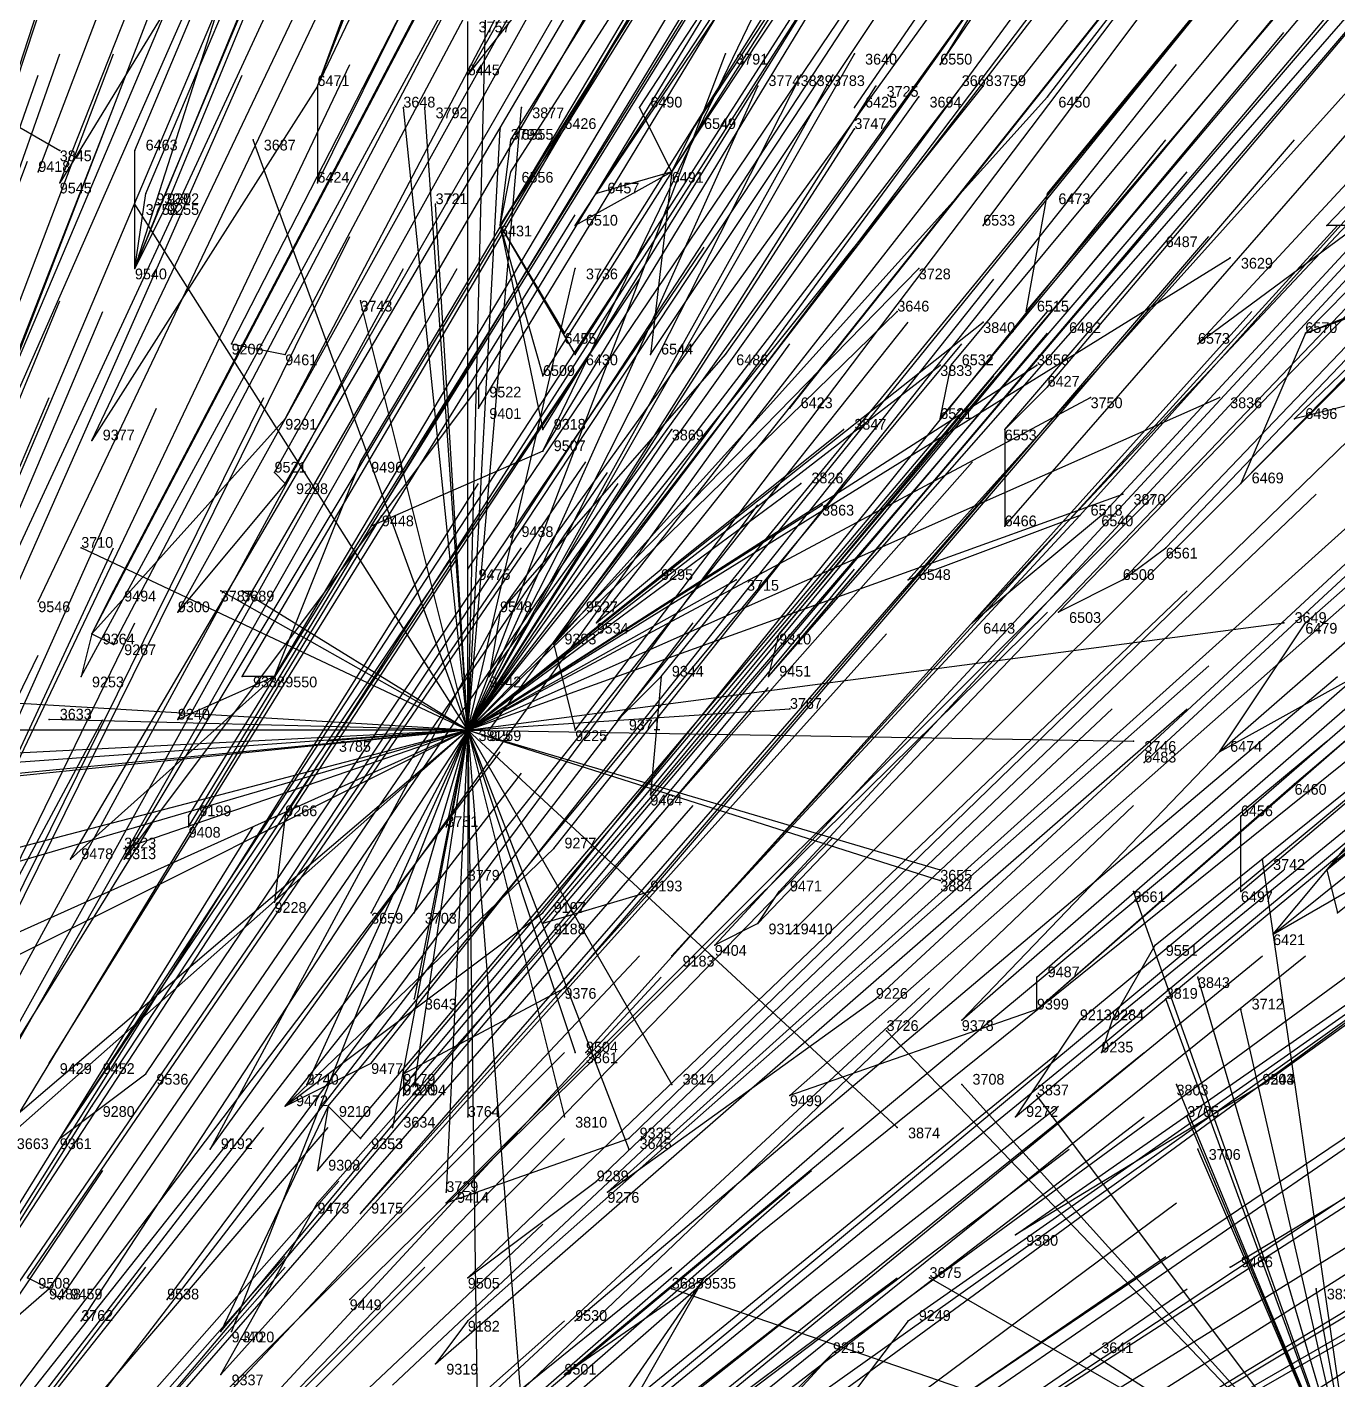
# Model space of a CAD drawing. Extents: x -0.5 to 0.59, y -0.5 to 0.59.
# Drawn here: x 0.086 to 0.208, y 0.1155 to 0.2415 of the extents above; entities that cross this region are included whole.
import ezdxf

# ---------------------------------------------------------------- set-up
doc = ezdxf.new("R2010")
doc.units = 0
for name, color, linetype in [('Facilities', 3, 'CONTINUOUS'), ('Facilities_lines', 3, 'CONTINUOUS'), ('Normals', 1, 'CONTINUOUS'), ('Source_points', 5, 'CONTINUOUS'), ('Text', 3, 'CONTINUOUS')]:
    doc.layers.add(name, color=color, linetype=linetype)

msp = doc.modelspace()

# ---------------------------------------------------------------- linework, layer by layer
at = {"layer": 'Facilities', "color": 3}
for p in [(0.127, 0.237, -0.673), (0.113, 0.236, -0.654), (0.163, 0.234, -0.713), (0.087, 0.228, -0.61), (0.146, 0.228, -0.676), (0.13, 0.223, -0.644), (0.175, 0.223, -0.709), (0.096, 0.219, -0.597), (0.179, 0.215, -0.7), (0.205, 0.213, -0.739), (0.105, 0.212, -0.591), (0.128, 0.208, -0.611), (0.157, 0.206, -0.648), (0.171, 0.205, -0.668), (0.177, 0.204, -0.675), (0.134, 0.202, -0.607), (0.11, 0.199, -0.569), (0.184, 0.196, -0.673), (0.186, 0.196, -0.674), (0.131, 0.194, -0.586), (0.127, 0.191, -0.573), (0.188, 0.19, -0.668), (0.087, 0.188, -0.517), (0.13, 0.187, -0.569), (0.139, 0.186, -0.58), (0.092, 0.185, -0.516), (0.135, 0.184, -0.571), (0.109, 0.181, -0.527), (0.145, 0.181, -0.582), (0.155, 0.181, -0.597), (0.127, 0.176, -1.25), (0.129, 0.176, -0.545), (0.197, 0.174, -0.657), (0.19, 0.173, -0.642), (0.101, 0.168, -0.49), (0.11, 0.168, -0.502), (0.207, 0.163, -0.659), (0.144, 0.161, -0.54), (0.199, 0.161, -0.639), (0.154, 0.158, -0.551), (0.157, 0.157, -0.555), (0.202, 0.157, -0.639), (0.18, 0.15, -0.587), (0.184, 0.149, -0.592), (0.187, 0.149, -0.597), (0.088, 0.145, -0.423), (0.138, 0.146, -0.502), (0.121, 0.144, -0.469), (0.201, 0.143, -0.616), (0.11, 0.141, -0.449), (0.114, 0.141, -0.453), (0.089, 0.138, -0.41), (0.14, 0.133, -0.482), (0.125, 0.132, -0.455), (0.198, 0.126, -0.588), (0.127, 0.125, -0.445), (0.149, 0.125, -0.485), (0.088, 0.124, -0.38), (0.099, 0.123, -0.395), (0.116, 0.123, -0.421), (0.127, 0.121, -0.438), (0.137, 0.121, -0.457), (0.168, 0.121, -0.519), (0.161, 0.118, -0.499), (0.104, 0.116, -0.389)]:
    msp.add_point(p, dxfattribs=at)
at = {"layer": 'Facilities_lines', "color": 3}
for p, q in [((0.195, 0.277, -0.847), (0.171, 0.238, -0.733)), ((0.113, 0.236, -0.654), (0.125, 0.267, -0.736)), ((0.113, 0.236, -0.654), (0.123, 0.263, -0.726)), ((0.134, 0.202, -0.607), (0.162, 0.26, -0.765)), ((0.113, 0.236, -0.654), (0.122, 0.259, -0.717)), ((0.042, 0.257, -1.25), (0.089, 0.23, -1.25)), ((0.127, 0.176, -1.25), (0.129, 0.256, -1.25)), ((0.127, 0.237, -0.673), (0.138, 0.251, -0.716)), ((0.1, 0.245, -0.661), (0.089, 0.227, -0.609)), ((0.096, 0.219, -0.597), (0.104, 0.244, -0.664)), ((0.127, 0.176, -1.25), (0.127, 0.242, -1.25)), ((0.127, 0.176, -1.25), (0.163, 0.239, -1.25)), ((0.127, 0.176, -1.25), (0.151, 0.239, -1.25)), ((0.127, 0.176, -1.25), (0.161, 0.237, -1.25)), ((0.127, 0.176, -1.25), (0.158, 0.237, -1.25)), ((0.113, 0.236, -0.654), (0.092, 0.203, -0.559)), ((0.113, 0.236, -0.654), (0.113, 0.227, -0.634)), ((0.127, 0.176, -1.25), (0.173, 0.236, -1.25)), ((0.127, 0.176, -1.25), (0.165, 0.236, -1.25)), ((0.127, 0.176, -1.25), (0.175, 0.236, -1.25)), ((0.127, 0.176, -1.25), (0.154, 0.236, -1.25)), ((0.127, 0.176, -1.25), (0.169, 0.235, -1.25)), ((0.135, 0.184, -0.571), (0.181, 0.235, -0.742)), ((0.127, 0.176, -1.25), (0.121, 0.234, -1.25)), ((0.127, 0.176, -1.25), (0.123, 0.234, -1.25)), ((0.127, 0.176, -1.25), (0.132, 0.234, -1.25)), ((0.146, 0.228, -0.676), (0.143, 0.234, -0.686)), ((0.127, 0.176, -1.25), (0.163, 0.232, -1.25)), ((0.127, 0.176, -1.25), (0.13, 0.232, -1.25)), ((0.13, 0.223, -0.644), (0.136, 0.232, -0.672)), ((0.146, 0.228, -0.676), (0.148, 0.232, -0.689)), ((0.127, 0.176, -1.25), (0.107, 0.231, -1.25)), ((0.13, 0.223, -0.644), (0.131, 0.231, -0.665)), ((0.096, 0.219, -0.597), (0.096, 0.23, -0.624)), ((0.218, 0.229, -0.79), (0.195, 0.212, -0.72)), ((0.13, 0.223, -0.644), (0.131, 0.228, -0.657)), ((0.146, 0.228, -0.676), (0.137, 0.223, -0.655)), ((0.146, 0.228, -0.676), (0.139, 0.226, -0.663)), ((0.146, 0.228, -0.676), (0.144, 0.211, -0.64)), ((0.096, 0.219, -0.597), (0.097, 0.226, -0.614)), ((0.179, 0.215, -0.7), (0.181, 0.226, -0.724)), ((0.127, 0.176, -1.25), (0.096, 0.225, -1.25)), ((0.096, 0.219, -0.597), (0.099, 0.225, -0.614)), ((0.127, 0.176, -1.25), (0.124, 0.225, -1.25)), ((0.096, 0.219, -0.597), (0.098, 0.224, -0.612)), ((0.13, 0.223, -0.644), (0.137, 0.211, -0.629)), ((0.13, 0.223, -0.644), (0.136, 0.213, -0.631)), ((0.13, 0.223, -0.644), (0.134, 0.209, -0.621)), ((0.13, 0.223, -0.644), (0.134, 0.204, -0.611)), ((0.155, 0.181, -0.597), (0.191, 0.222, -0.732)), ((0.218, 0.223, -0.78), (0.207, 0.223, -0.761)), ((0.127, 0.176, -1.25), (0.198, 0.22, -1.25)), ((0.205, 0.213, -0.739), (0.223, 0.22, -0.782)), ((0.127, 0.176, -1.25), (0.169, 0.219, -1.25)), ((0.127, 0.176, -1.25), (0.137, 0.219, -1.25)), ((0.205, 0.213, -0.739), (0.219, 0.218, -0.771)), ((0.127, 0.176, -1.25), (0.117, 0.216, -1.25)), ((0.127, 0.176, -1.25), (0.167, 0.215, -1.25)), ((0.127, 0.176, -1.25), (0.175, 0.214, -1.25)), ((0.155, 0.181, -0.597), (0.183, 0.214, -0.703)), ((0.205, 0.213, -0.739), (0.199, 0.199, -0.704)), ((0.105, 0.212, -0.591), (0.11, 0.211, -0.594)), ((0.13, 0.187, -0.569), (0.151, 0.211, -0.649)), ((0.127, 0.176, -1.25), (0.171, 0.21, -1.25)), ((0.127, 0.176, -1.25), (0.18, 0.21, -1.25)), ((0.171, 0.205, -0.668), (0.172, 0.21, -0.679)), ((0.128, 0.208, -0.611), (0.095, 0.164, -0.475)), ((0.128, 0.208, -0.611), (0.128, 0.206, -0.607)), ((0.177, 0.204, -0.675), (0.181, 0.208, -0.69)), ((0.216, 0.208, -0.751), (0.204, 0.205, -0.724)), ((0.127, 0.176, -1.25), (0.185, 0.207, -1.25)), ((0.127, 0.176, -1.25), (0.197, 0.207, -1.25)), ((0.092, 0.185, -0.516), (0.11, 0.205, -0.581)), ((0.127, 0.176, -1.25), (0.162, 0.204, -1.25)), ((0.127, 0.176, -1.25), (0.146, 0.204, -1.25)), ((0.177, 0.204, -0.675), (0.177, 0.195, -0.659)), ((0.134, 0.202, -0.607), (0.118, 0.195, -0.571)), ((0.109, 0.181, -0.527), (0.117, 0.201, -0.581)), ((0.11, 0.199, -0.569), (0.109, 0.2, -0.57)), ((0.11, 0.199, -0.569), (0.1, 0.187, -0.53)), ((0.127, 0.176, -1.25), (0.158, 0.199, -1.25)), ((0.127, 0.176, -1.25), (0.188, 0.198, -1.25)), ((0.127, 0.176, -1.25), (0.16, 0.197, -1.25)), ((0.184, 0.196, -0.673), (0.146, 0.155, -0.533)), ((0.184, 0.196, -0.673), (0.168, 0.19, -0.635)), ((0.186, 0.196, -0.674), (0.174, 0.186, -0.637)), ((0.127, 0.176, -1.25), (0.091, 0.193, -1.25)), ((0.188, 0.19, -0.668), (0.192, 0.193, -0.68)), ((0.139, 0.186, -0.58), (0.145, 0.191, -0.599)), ((0.092, 0.185, -0.516), (0.094, 0.189, -0.527)), ((0.127, 0.176, -1.25), (0.104, 0.189, -1.25)), ((0.127, 0.176, -1.25), (0.106, 0.189, -1.25)), ((0.127, 0.176, -1.25), (0.152, 0.19, -1.25)), ((0.188, 0.19, -0.668), (0.182, 0.187, -0.652)), ((0.13, 0.187, -0.569), (0.103, 0.137, -0.429)), ((0.13, 0.187, -0.569), (0.129, 0.181, -0.555)), ((0.135, 0.184, -0.571), (0.137, 0.187, -0.58)), ((0.127, 0.176, -1.25), (0.203, 0.186, -1.25)), ((0.197, 0.174, -0.657), (0.205, 0.186, -0.691)), ((0.092, 0.185, -0.516), (0.091, 0.181, -0.506)), ((0.092, 0.185, -0.516), (0.094, 0.184, -0.516)), ((0.135, 0.184, -0.571), (0.137, 0.176, -0.557)), ((0.155, 0.181, -0.597), (0.156, 0.185, -0.605)), ((0.197, 0.174, -0.657), (0.215, 0.184, -0.708)), ((0.109, 0.181, -0.527), (0.09, 0.164, -0.469)), ((0.109, 0.181, -0.527), (0.1, 0.177, -0.509)), ((0.109, 0.181, -0.527), (0.106, 0.181, -0.524)), ((0.145, 0.181, -0.582), (0.141, 0.177, -0.566)), ((0.145, 0.181, -0.582), (0.144, 0.17, -0.556)), ((0.127, 0.176, -1.25), (0.077, 0.179, -1.25)), ((0.127, 0.176, -1.25), (0.157, 0.178, -1.25)), ((0.127, 0.176, -1.25), (0.088, 0.177, -1.25)), ((0.127, 0.176, -1.25), (0.038, 0.136, -1.25)), ((0.127, 0.176, -1.25), (0.039, 0.153, -1.25)), ((0.127, 0.176, -1.25), (0.043, 0.17, -1.25)), ((0.127, 0.176, -1.25), (0.054, 0.169, -1.25)), ((0.127, 0.176, -1.25), (0.055, 0.14, -1.25)), ((0.127, 0.176, -1.25), (0.062, 0.157, -1.25)), ((0.127, 0.176, -1.25), (0.066, 0.124, -1.25)), ((0.127, 0.176, -1.25), (0.068, 0.17, -1.25)), ((0.127, 0.176, -1.25), (0.068, 0.173, -1.25)), ((0.127, 0.176, -1.25), (0.069, 0.176, -1.25)), ((0.127, 0.176, -1.25), (0.079, 0.152, -1.25)), ((0.127, 0.176, -1.25), (0.084, 0.138, -1.25)), ((0.127, 0.176, -1.25), (0.091, 0.121, -1.25)), ((0.127, 0.176, -1.25), (0.095, 0.165, -1.25)), ((0.127, 0.176, -1.25), (0.105, 0.12, -1.25)), ((0.127, 0.176, -1.25), (0.112, 0.143, -1.25)), ((0.127, 0.176, -1.25), (0.114, 0.175, -1.25)), ((0.127, 0.176, -1.25), (0.118, 0.159, -1.25)), ((0.127, 0.176, -1.25), (0.12, 0.139, -1.25)), ((0.127, 0.176, -1.25), (0.122, 0.143, -1.25)), ((0.127, 0.176, -1.25), (0.122, 0.151, -1.25)), ((0.127, 0.176, -1.25), (0.122, 0.159, -1.25)), ((0.127, 0.176, -1.25), (0.125, 0.133, -1.25)), ((0.127, 0.176, -1.25), (0.125, 0.167, -1.25)), ((0.127, 0.176, -1.25), (0.142, 0.137, -1.25)), ((0.127, 0.176, -1.25), (0.127, 0.14, -1.25)), ((0.127, 0.176, -1.25), (0.136, 0.14, -1.25)), ((0.127, 0.176, -1.25), (0.146, 0.143, -1.25)), ((0.127, 0.176, -1.25), (0.189, 0.175, -1.25)), ((0.127, 0.176, -1.25), (0.127, 0.163, -1.25)), ((0.127, 0.176, -1.25), (0.171, 0.163, -1.25)), ((0.127, 0.176, -1.25), (0.132, 0.113, -1.25)), ((0.127, 0.176, -1.25), (0.128, 0.103, -1.25)), ((0.127, 0.176, -1.25), (0.137, 0.146, -1.25)), ((0.127, 0.176, -1.25), (0.167, 0.139, -1.25)), ((0.127, 0.176, -1.25), (0.171, 0.162, -1.25)), ((0.197, 0.174, -0.657), (0.173, 0.149, -0.57)), ((0.18, 0.15, -0.587), (0.204, 0.171, -0.664)), ((0.202, 0.157, -0.639), (0.212, 0.169, -0.678)), ((0.101, 0.168, -0.49), (0.101, 0.167, -0.487)), ((0.11, 0.168, -0.502), (0.109, 0.16, -0.483)), ((0.199, 0.161, -0.639), (0.199, 0.168, -0.65)), ((0.202, 0.157, -0.639), (0.221, 0.168, -0.694)), ((0.11, 0.141, -0.449), (0.135, 0.165, -0.534)), ((0.21, 0.102, -1.25), (0.201, 0.164, -1.25)), ((0.207, 0.163, -0.659), (0.208, 0.164, -0.662)), ((0.207, 0.163, -0.659), (0.208, 0.159, -0.655)), ((0.144, 0.161, -0.54), (0.117, 0.131, -0.44)), ((0.144, 0.161, -0.54), (0.134, 0.158, -0.518)), ((0.154, 0.158, -0.551), (0.156, 0.161, -0.56)), ((0.21, 0.102, -1.25), (0.189, 0.161, -1.25)), ((0.11, 0.141, -0.449), (0.134, 0.159, -0.52)), ((0.154, 0.158, -0.551), (0.15, 0.156, -0.54)), ((0.187, 0.149, -0.597), (0.191, 0.156, -0.617)), ((0.18, 0.15, -0.587), (0.18, 0.153, -0.591)), ((0.21, 0.102, -1.25), (0.195, 0.153, -1.25)), ((0.121, 0.144, -0.469), (0.136, 0.152, -0.509)), ((0.14, 0.133, -0.482), (0.165, 0.151, -0.559)), ((0.18, 0.15, -0.587), (0.157, 0.142, -0.528)), ((0.21, 0.102, -1.25), (0.192, 0.151, -1.25)), ((0.21, 0.102, -1.25), (0.199, 0.15, -1.25)), ((0.184, 0.149, -0.592), (0.178, 0.14, -0.567)), ((0.187, 0.149, -0.597), (0.186, 0.146, -0.591)), ((0.21, 0.102, -1.25), (0.166, 0.148, -1.25)), ((0.11, 0.141, -0.449), (0.118, 0.145, -0.467)), ((0.089, 0.138, -0.41), (0.093, 0.144, -0.429)), ((0.089, 0.138, -0.41), (0.097, 0.144, -0.434)), ((0.121, 0.144, -0.469), (0.121, 0.142, -0.466)), ((0.21, 0.102, -1.25), (0.173, 0.143, -1.25)), ((0.201, 0.143, -0.616), (0.178, 0.129, -0.549)), ((0.21, 0.102, -1.25), (0.193, 0.143, -1.25)), ((0.201, 0.143, -0.616), (0.201, 0.143, -0.617)), ((0.21, 0.102, -1.25), (0.18, 0.142, -1.25)), ((0.075, 0.114, -0.342), (0.092, 0.141, -0.421)), ((0.114, 0.141, -0.453), (0.104, 0.12, -0.397)), ((0.114, 0.141, -0.453), (0.113, 0.135, -0.441)), ((0.114, 0.141, -0.453), (0.117, 0.138, -0.452)), ((0.21, 0.102, -1.25), (0.194, 0.14, -1.25)), ((0.125, 0.132, -0.455), (0.142, 0.138, -0.496)), ((0.21, 0.102, -1.25), (0.195, 0.137, -1.25)), ((0.202, 0.112, -0.578), (0.241, 0.137, -0.692)), ((0.127, 0.125, -0.445), (0.139, 0.134, -0.482)), ((0.104, 0.116, -0.389), (0.113, 0.132, -0.434)), ((0.088, 0.124, -0.38), (0.086, 0.125, -0.38)), ((0.149, 0.125, -0.485), (0.129, 0.096, -0.402)), ((0.149, 0.125, -0.485), (0.133, 0.097, -0.411)), ((0.149, 0.125, -0.485), (0.136, 0.116, -0.447)), ((0.21, 0.102, -1.25), (0.17, 0.125, -1.25)), ((0.088, 0.124, -0.38), (0.08, 0.117, -0.355)), ((0.088, 0.124, -0.38), (0.089, 0.123, -0.38)), ((0.21, 0.102, -1.25), (0.146, 0.124, -1.25)), ((0.21, 0.102, -1.25), (0.206, 0.124, -1.25)), ((0.127, 0.121, -0.438), (0.124, 0.117, -0.426)), ((0.168, 0.121, -0.519), (0.149, 0.096, -0.444)), ((0.161, 0.118, -0.499), (0.149, 0.105, -0.456)), ((0.161, 0.118, -0.499), (0.151, 0.108, -0.465)), ((0.21, 0.102, -1.25), (0.185, 0.118, -1.25))]:
    msp.add_line(p, q, dxfattribs=at)
at = {"layer": 'Normals', "color": 1}
for p, q in [((0.113, 0.236, -0.654), (0.153, 0.32, -0.617)), ((0.127, 0.237, -0.673), (0.173, 0.318, -0.636)), ((0.087, 0.228, -0.61), (0.12, 0.315, -0.573)), ((0.096, 0.23, -0.624), (0.132, 0.316, -0.588)), ((0.171, 0.238, -0.733), (0.223, 0.315, -0.696)), ((0.089, 0.227, -0.609), (0.123, 0.313, -0.572)), ((0.143, 0.234, -0.686), (0.194, 0.312, -0.649)), ((0.097, 0.226, -0.614), (0.133, 0.311, -0.576)), ((0.098, 0.224, -0.612), (0.134, 0.31, -0.574)), ((0.099, 0.225, -0.614), (0.134, 0.31, -0.576)), ((0.113, 0.227, -0.634), (0.154, 0.31, -0.597)), ((0.131, 0.231, -0.665), (0.18, 0.31, -0.628)), ((0.136, 0.232, -0.672), (0.185, 0.311, -0.636)), ((0.148, 0.232, -0.689), (0.199, 0.31, -0.652)), ((0.163, 0.234, -0.713), (0.216, 0.311, -0.677)), ((0.181, 0.235, -0.742), (0.238, 0.309, -0.705)), ((0.131, 0.228, -0.657), (0.181, 0.306, -0.62)), ((0.146, 0.228, -0.676), (0.197, 0.305, -0.639)), ((0.096, 0.219, -0.597), (0.131, 0.304, -0.56)), ((0.139, 0.226, -0.663), (0.191, 0.303, -0.627)), ((0.13, 0.223, -0.644), (0.179, 0.301, -0.608)), ((0.137, 0.223, -0.655), (0.188, 0.301, -0.619)), ((0.175, 0.223, -0.709), (0.231, 0.298, -0.673)), ((0.181, 0.226, -0.724), (0.24, 0.298, -0.687)), ((0.105, 0.212, -0.591), (0.147, 0.294, -0.553)), ((0.11, 0.211, -0.594), (0.153, 0.292, -0.555)), ((0.191, 0.222, -0.732), (0.252, 0.292, -0.695)), ((0.082, 0.203, -0.549), (0.116, 0.291, -0.514)), ((0.136, 0.213, -0.631), (0.185, 0.291, -0.594)), ((0.207, 0.223, -0.761), (0.271, 0.29, -0.724)), ((0.137, 0.211, -0.629), (0.187, 0.289, -0.592)), ((0.144, 0.211, -0.64), (0.196, 0.289, -0.603)), ((0.134, 0.209, -0.621), (0.184, 0.288, -0.584)), ((0.092, 0.203, -0.559), (0.132, 0.287, -0.521)), ((0.11, 0.205, -0.581), (0.153, 0.287, -0.543)), ((0.128, 0.208, -0.611), (0.176, 0.287, -0.574)), ((0.151, 0.211, -0.649), (0.205, 0.287, -0.612)), ((0.128, 0.206, -0.607), (0.176, 0.285, -0.569)), ((0.179, 0.215, -0.7), (0.239, 0.286, -0.663)), ((0.183, 0.214, -0.703), (0.243, 0.284, -0.666)), ((0.134, 0.204, -0.611), (0.183, 0.283, -0.574)), ((0.109, 0.2, -0.57), (0.154, 0.281, -0.532)), ((0.134, 0.202, -0.607), (0.182, 0.281, -0.569)), ((0.172, 0.21, -0.679), (0.231, 0.281, -0.641)), ((0.117, 0.201, -0.581), (0.164, 0.28, -0.543)), ((0.195, 0.212, -0.72), (0.258, 0.28, -0.683)), ((0.11, 0.199, -0.569), (0.156, 0.279, -0.531)), ((0.157, 0.206, -0.648), (0.215, 0.279, -0.611)), ((0.181, 0.208, -0.69), (0.241, 0.279, -0.652)), ((0.205, 0.213, -0.739), (0.27, 0.279, -0.701)), ((0.069, 0.188, -0.501), (0.098, 0.277, -0.464)), ((0.069, 0.188, -0.5), (0.098, 0.276, -0.463)), ((0.171, 0.205, -0.668), (0.23, 0.276, -0.629)), ((0.118, 0.195, -0.571), (0.167, 0.274, -0.534)), ((0.177, 0.204, -0.675), (0.237, 0.274, -0.636)), ((0.087, 0.188, -0.517), (0.127, 0.272, -0.481)), ((0.094, 0.189, -0.527), (0.137, 0.271, -0.49)), ((0.131, 0.194, -0.586), (0.182, 0.272, -0.548)), ((0.079, 0.185, -0.501), (0.115, 0.27, -0.464)), ((0.204, 0.205, -0.724), (0.271, 0.27, -0.686)), ((0.1, 0.187, -0.53), (0.145, 0.268, -0.493)), ((0.127, 0.191, -0.573), (0.179, 0.268, -0.535)), ((0.092, 0.185, -0.516), (0.135, 0.267, -0.479)), ((0.094, 0.184, -0.516), (0.137, 0.266, -0.479)), ((0.177, 0.195, -0.659), (0.238, 0.265, -0.62)), ((0.184, 0.196, -0.673), (0.246, 0.265, -0.634)), ((0.199, 0.199, -0.704), (0.264, 0.265, -0.667)), ((0.145, 0.191, -0.599), (0.203, 0.264, -0.562)), ((0.186, 0.196, -0.674), (0.248, 0.263, -0.635)), ((0.091, 0.181, -0.506), (0.135, 0.262, -0.469)), ((0.106, 0.181, -0.524), (0.153, 0.261, -0.487)), ((0.13, 0.187, -0.569), (0.184, 0.262, -0.532)), ((0.137, 0.187, -0.58), (0.194, 0.261, -0.544)), ((0.109, 0.181, -0.527), (0.156, 0.26, -0.49)), ((0.192, 0.193, -0.68), (0.256, 0.26, -0.642)), ((0.139, 0.186, -0.58), (0.196, 0.259, -0.544)), ((0.168, 0.19, -0.635), (0.23, 0.259, -0.598)), ((0.1, 0.177, -0.509), (0.147, 0.258, -0.472)), ((0.135, 0.184, -0.571), (0.191, 0.258, -0.534)), ((0.129, 0.181, -0.555), (0.183, 0.256, -0.517)), ((0.156, 0.185, -0.605), (0.216, 0.256, -0.568)), ((0.188, 0.19, -0.668), (0.251, 0.256, -0.629)), ((0.069, 0.171, -0.46), (0.106, 0.255, -0.422)), ((0.145, 0.181, -0.582), (0.204, 0.254, -0.545)), ((0.074, 0.169, -0.462), (0.113, 0.253, -0.423)), ((0.155, 0.181, -0.597), (0.215, 0.252, -0.56)), ((0.174, 0.186, -0.637), (0.237, 0.253, -0.598)), ((0.182, 0.187, -0.652), (0.246, 0.253, -0.613)), ((0.129, 0.176, -0.545), (0.184, 0.251, -0.507)), ((0.137, 0.176, -0.557), (0.193, 0.25, -0.519)), ((0.141, 0.177, -0.566), (0.2, 0.249, -0.53)), ((0.065, 0.163, -0.438), (0.101, 0.248, -0.401)), ((0.101, 0.168, -0.49), (0.15, 0.247, -0.452)), ((0.205, 0.186, -0.691), (0.274, 0.247, -0.653)), ((0.101, 0.167, -0.487), (0.149, 0.246, -0.449)), ((0.11, 0.168, -0.502), (0.16, 0.246, -0.465)), ((0.09, 0.164, -0.469), (0.137, 0.244, -0.431)), ((0.095, 0.164, -0.475), (0.143, 0.244, -0.437)), ((0.144, 0.17, -0.556), (0.203, 0.241, -0.519)), ((0.058, 0.151, -0.404), (0.089, 0.239, -0.368)), ((0.061, 0.152, -0.41), (0.094, 0.239, -0.372)), ((0.151, 0.239, -1.25), (0.151, 0.239, -1.15)), ((0.163, 0.239, -1.25), (0.163, 0.239, -1.15)), ((0.056, 0.149, -0.398), (0.087, 0.237, -0.362)), ((0.068, 0.151, -0.415), (0.106, 0.237, -0.379)), ((0.076, 0.154, -0.43), (0.116, 0.238, -0.394)), ((0.109, 0.16, -0.483), (0.16, 0.237, -0.445)), ((0.135, 0.165, -0.534), (0.193, 0.238, -0.496)), ((0.158, 0.237, -1.25), (0.158, 0.237, -1.15)), ((0.161, 0.237, -1.25), (0.161, 0.237, -1.15)), ((0.154, 0.236, -1.25), (0.154, 0.236, -1.15)), ((0.165, 0.236, -1.25), (0.165, 0.236, -1.15)), ((0.173, 0.236, -1.25), (0.173, 0.236, -1.15)), ((0.175, 0.236, -1.25), (0.175, 0.236, -1.15)), ((0.19, 0.173, -0.642), (0.258, 0.236, -0.605)), ((0.169, 0.235, -1.25), (0.169, 0.235, -1.15)), ((0.197, 0.174, -0.657), (0.267, 0.235, -0.62)), ((0.06, 0.147, -0.398), (0.094, 0.234, -0.361)), ((0.121, 0.234, -1.25), (0.121, 0.234, -1.15)), ((0.123, 0.234, -1.25), (0.123, 0.234, -1.15)), ((0.132, 0.234, -1.25), (0.132, 0.234, -1.15)), ((0.13, 0.232, -1.25), (0.13, 0.232, -1.15)), ((0.163, 0.232, -1.25), (0.163, 0.232, -1.15)), ((0.107, 0.231, -1.25), (0.107, 0.231, -1.15)), ((0.134, 0.159, -0.52), (0.192, 0.231, -0.482)), ((0.144, 0.161, -0.54), (0.204, 0.231, -0.502)), ((0.204, 0.171, -0.664), (0.274, 0.231, -0.627)), ((0.089, 0.23, -1.25), (0.089, 0.23, -1.15)), ((0.053, 0.142, -0.38), (0.086, 0.229, -0.343)), ((0.156, 0.161, -0.56), (0.219, 0.229, -0.524)), ((0.199, 0.168, -0.65), (0.269, 0.229, -0.614)), ((0.134, 0.158, -0.518), (0.194, 0.228, -0.479)), ((0.096, 0.225, -1.25), (0.096, 0.225, -1.15)), ((0.124, 0.225, -1.25), (0.124, 0.225, -1.15)), ((0.154, 0.158, -0.551), (0.218, 0.225, -0.514)), ((0.088, 0.145, -0.423), (0.137, 0.224, -0.387)), ((0.15, 0.156, -0.54), (0.213, 0.224, -0.502)), ((0.075, 0.139, -0.395), (0.116, 0.222, -0.358)), ((0.093, 0.144, -0.429), (0.144, 0.222, -0.392)), ((0.136, 0.152, -0.509), (0.196, 0.222, -0.471)), ((0.146, 0.155, -0.533), (0.208, 0.223, -0.494)), ((0.157, 0.157, -0.555), (0.223, 0.223, -0.519)), ((0.207, 0.163, -0.659), (0.279, 0.223, -0.623)), ((0.208, 0.164, -0.662), (0.28, 0.223, -0.625)), ((0.097, 0.144, -0.434), (0.149, 0.221, -0.397)), ((0.199, 0.161, -0.639), (0.27, 0.221, -0.602)), ((0.198, 0.22, -1.25), (0.198, 0.22, -1.15)), ((0.077, 0.138, -0.394), (0.121, 0.219, -0.358)), ((0.08, 0.138, -0.399), (0.126, 0.219, -0.363)), ((0.092, 0.141, -0.421), (0.143, 0.218, -0.384)), ((0.118, 0.145, -0.467), (0.176, 0.218, -0.43)), ((0.137, 0.219, -1.25), (0.137, 0.219, -1.15)), ((0.169, 0.219, -1.25), (0.169, 0.219, -1.15)), ((0.208, 0.159, -0.655), (0.281, 0.218, -0.619)), ((0.054, 0.131, -0.356), (0.089, 0.216, -0.316)), ((0.117, 0.216, -1.25), (0.117, 0.216, -1.15)), ((0.057, 0.13, -0.354), (0.093, 0.215, -0.317)), ((0.077, 0.134, -0.386), (0.122, 0.215, -0.348)), ((0.089, 0.138, -0.41), (0.141, 0.215, -0.373)), ((0.121, 0.144, -0.469), (0.181, 0.215, -0.433)), ((0.138, 0.146, -0.502), (0.2, 0.215, -0.465)), ((0.167, 0.215, -1.25), (0.167, 0.215, -1.15)), ((0.202, 0.157, -0.639), (0.274, 0.215, -0.602)), ((0.11, 0.141, -0.449), (0.168, 0.214, -0.411)), ((0.121, 0.142, -0.466), (0.181, 0.213, -0.429)), ((0.165, 0.151, -0.559), (0.233, 0.214, -0.522)), ((0.175, 0.214, -1.25), (0.175, 0.214, -1.15)), ((0.18, 0.153, -0.591), (0.25, 0.214, -0.554)), ((0.191, 0.156, -0.617), (0.263, 0.214, -0.579)), ((0.103, 0.137, -0.429), (0.157, 0.212, -0.391)), ((0.114, 0.141, -0.453), (0.173, 0.212, -0.415)), ((0.18, 0.15, -0.587), (0.25, 0.211, -0.548)), ((0.171, 0.21, -1.25), (0.171, 0.21, -1.15)), ((0.173, 0.149, -0.57), (0.243, 0.21, -0.533)), ((0.18, 0.21, -1.25), (0.18, 0.21, -1.15)), ((0.117, 0.138, -0.452), (0.176, 0.209, -0.414)), ((0.184, 0.149, -0.592), (0.255, 0.208, -0.554)), ((0.052, 0.122, -0.331), (0.088, 0.207, -0.293)), ((0.067, 0.124, -0.351), (0.108, 0.207, -0.313)), ((0.185, 0.207, -1.25), (0.185, 0.207, -1.15)), ((0.187, 0.149, -0.597), (0.258, 0.207, -0.558)), ((0.197, 0.207, -1.25), (0.197, 0.207, -1.15)), ((0.06, 0.121, -0.339), (0.098, 0.206, -0.301)), ((0.113, 0.135, -0.441), (0.173, 0.206, -0.403)), ((0.186, 0.146, -0.591), (0.257, 0.205, -0.552)), ((0.142, 0.138, -0.496), (0.209, 0.203, -0.459)), ((0.146, 0.204, -1.25), (0.146, 0.204, -1.15)), ((0.157, 0.142, -0.528), (0.226, 0.203, -0.49)), ((0.162, 0.204, -1.25), (0.162, 0.204, -1.15)), ((0.086, 0.125, -0.38), (0.138, 0.201, -0.341)), ((0.113, 0.132, -0.434), (0.174, 0.201, -0.396)), ((0.117, 0.131, -0.44), (0.178, 0.201, -0.402)), ((0.088, 0.124, -0.38), (0.14, 0.2, -0.341)), ((0.079, 0.121, -0.36), (0.128, 0.199, -0.322)), ((0.089, 0.123, -0.38), (0.141, 0.199, -0.342)), ((0.125, 0.132, -0.455), (0.191, 0.198, -0.418)), ((0.139, 0.134, -0.482), (0.206, 0.198, -0.445)), ((0.158, 0.199, -1.25), (0.158, 0.199, -1.15)), ((0.178, 0.14, -0.567), (0.249, 0.199, -0.529)), ((0.188, 0.198, -1.25), (0.188, 0.198, -1.15)), ((0.099, 0.123, -0.395), (0.154, 0.197, -0.356)), ((0.16, 0.197, -1.25), (0.16, 0.197, -1.15)), ((0.201, 0.143, -0.617), (0.276, 0.197, -0.579)), ((0.201, 0.143, -0.616), (0.276, 0.197, -0.578)), ((0.071, 0.117, -0.342), (0.119, 0.196, -0.304)), ((0.14, 0.133, -0.482), (0.209, 0.195, -0.445)), ((0.055, 0.109, -0.306), (0.094, 0.193, -0.267)), ((0.08, 0.117, -0.355), (0.132, 0.193, -0.316)), ((0.091, 0.193, -1.25), (0.091, 0.193, -1.15)), ((0.075, 0.114, -0.342), (0.126, 0.192, -0.305)), ((0.104, 0.12, -0.397), (0.163, 0.191, -0.359)), ((0.104, 0.189, -1.25), (0.104, 0.189, -1.15)), ((0.106, 0.189, -1.25), (0.106, 0.189, -1.15)), ((0.127, 0.125, -0.445), (0.194, 0.189, -0.408)), ((0.152, 0.19, -1.25), (0.152, 0.19, -1.15)), ((0.116, 0.123, -0.421), (0.181, 0.187, -0.382)), ((0.056, 0.104, -0.296), (0.096, 0.186, -0.256)), ((0.092, 0.113, -0.363), (0.148, 0.186, -0.325)), ((0.203, 0.186, -1.25), (0.203, 0.186, -1.15)), ((0.104, 0.116, -0.389), (0.166, 0.185, -0.351)), ((0.047, 0.101, -0.278), (0.087, 0.183, -0.238)), ((0.149, 0.125, -0.485), (0.221, 0.183, -0.448)), ((0.127, 0.121, -0.438), (0.196, 0.182, -0.399)), ((0.178, 0.129, -0.549), (0.254, 0.182, -0.512)), ((0.137, 0.121, -0.457), (0.208, 0.181, -0.419)), ((0.095, 0.109, -0.363), (0.155, 0.18, -0.324)), ((0.12, 0.115, -0.415), (0.187, 0.178, -0.376)), ((0.124, 0.117, -0.426), (0.194, 0.178, -0.388)), ((0.157, 0.178, -1.25), (0.157, 0.178, -1.15)), ((0.049, 0.095, -0.268), (0.093, 0.177, -0.231)), ((0.088, 0.177, -1.25), (0.088, 0.177, -1.15)), ((0.127, 0.176, -1.25), (0.127, 0.176, -1.15)), ((0.074, 0.1, -0.311), (0.13, 0.174, -0.274)), ((0.114, 0.175, -1.25), (0.114, 0.175, -1.15)), ((0.136, 0.116, -0.447), (0.207, 0.175, -0.409)), ((0.168, 0.121, -0.519), (0.245, 0.175, -0.483)), ((0.189, 0.175, -1.25), (0.189, 0.175, -1.15)), ((0.198, 0.126, -0.588), (0.277, 0.174, -0.549)), ((0.161, 0.118, -0.499), (0.236, 0.173, -0.463)), ((0.075, 0.098, -0.309), (0.132, 0.172, -0.273)), ((0.087, 0.099, -0.33), (0.148, 0.169, -0.292)), ((0.122, 0.105, -0.404), (0.189, 0.169, -0.366)), ((0.049, 0.089, -0.253), (0.098, 0.168, -0.217)), ((0.058, 0.088, -0.264), (0.107, 0.167, -0.226)), ((0.125, 0.167, -1.25), (0.125, 0.167, -1.15)), ((0.097, 0.1, -0.348), (0.161, 0.166, -0.309)), ((0.095, 0.165, -1.25), (0.095, 0.165, -1.15)), ((0.201, 0.164, -1.25), (0.201, 0.164, -1.15)), ((0.127, 0.163, -1.25), (0.127, 0.163, -1.15)), ((0.132, 0.104, -0.419), (0.203, 0.163, -0.382)), ((0.171, 0.163, -1.25), (0.171, 0.163, -1.15)), ((0.151, 0.108, -0.465), (0.227, 0.162, -0.427)), ((0.171, 0.162, -1.25), (0.171, 0.162, -1.15)), ((0.189, 0.161, -1.25), (0.189, 0.161, -1.15)), ((0.118, 0.159, -1.25), (0.118, 0.159, -1.15)), ((0.122, 0.159, -1.25), (0.122, 0.159, -1.15)), ((0.149, 0.105, -0.456), (0.224, 0.16, -0.419)), ((0.18, 0.11, -0.528), (0.259, 0.159, -0.491)), ((0.188, 0.109, -0.544), (0.268, 0.157, -0.508)), ((0.079, 0.087, -0.294), (0.143, 0.155, -0.258)), ((0.129, 0.096, -0.402), (0.201, 0.155, -0.365)), ((0.133, 0.097, -0.411), (0.205, 0.155, -0.374)), ((0.175, 0.104, -0.509), (0.254, 0.154, -0.474)), ((0.082, 0.085, -0.294), (0.145, 0.153, -0.258)), ((0.195, 0.153, -1.25), (0.195, 0.153, -1.15)), ((0.102, 0.089, -0.338), (0.17, 0.152, -0.301)), ((0.118, 0.092, -0.373), (0.189, 0.15, -0.334)), ((0.122, 0.151, -1.25), (0.122, 0.151, -1.15)), ((0.192, 0.151, -1.25), (0.192, 0.151, -1.15)), ((0.199, 0.15, -1.25), (0.199, 0.15, -1.15)), ((0.149, 0.096, -0.444), (0.226, 0.149, -0.408)), ((0.166, 0.148, -1.25), (0.166, 0.148, -1.15)), ((0.07, 0.08, -0.265), (0.136, 0.146, -0.229)), ((0.111, 0.088, -0.354), (0.182, 0.146, -0.315)), ((0.118, 0.088, -0.369), (0.19, 0.146, -0.33)), ((0.137, 0.146, -1.25), (0.137, 0.146, -1.15)), ((0.166, 0.096, -0.48), (0.245, 0.144, -0.442)), ((0.112, 0.143, -1.25), (0.112, 0.143, -1.15)), ((0.122, 0.143, -1.25), (0.122, 0.143, -1.15)), ((0.146, 0.143, -1.25), (0.146, 0.143, -1.15)), ((0.17, 0.097, -0.488), (0.25, 0.143, -0.451)), ((0.173, 0.143, -1.25), (0.173, 0.143, -1.15)), ((0.193, 0.143, -1.25), (0.193, 0.143, -1.15)), ((0.146, 0.091, -0.43), (0.223, 0.142, -0.393)), ((0.18, 0.142, -1.25), (0.18, 0.142, -1.15)), ((0.109, 0.084, -0.343), (0.182, 0.141, -0.307)), ((0.117, 0.084, -0.36), (0.19, 0.14, -0.321)), ((0.127, 0.14, -1.25), (0.127, 0.14, -1.15)), ((0.136, 0.089, -0.406), (0.213, 0.141, -0.368)), ((0.136, 0.14, -1.25), (0.136, 0.14, -1.15)), ((0.194, 0.14, -1.25), (0.194, 0.14, -1.15)), ((0.051, 0.067, -0.21), (0.108, 0.139, -0.171)), ((0.054, 0.069, -0.22), (0.114, 0.139, -0.181)), ((0.092, 0.078, -0.302), (0.162, 0.139, -0.265)), ((0.12, 0.139, -1.25), (0.12, 0.139, -1.15)), ((0.141, 0.088, -0.417), (0.22, 0.139, -0.38)), ((0.162, 0.093, -0.466), (0.242, 0.139, -0.428)), ((0.167, 0.139, -1.25), (0.167, 0.139, -1.15)), ((0.048, 0.066, -0.204), (0.105, 0.138, -0.165)), ((0.07, 0.072, -0.251), (0.136, 0.138, -0.215)), ((0.109, 0.081, -0.338), (0.183, 0.137, -0.303)), ((0.142, 0.137, -1.25), (0.142, 0.137, -1.15)), ((0.195, 0.137, -1.25), (0.195, 0.137, -1.15)), ((0.042, 0.059, -0.181), (0.093, 0.135, -0.142)), ((0.088, 0.076, -0.291), (0.159, 0.135, -0.253)), ((0.054, 0.065, -0.211), (0.115, 0.134, -0.172)), ((0.087, 0.072, -0.282), (0.157, 0.133, -0.245)), ((0.125, 0.133, -1.25), (0.125, 0.133, -1.15)), ((0.119, 0.077, -0.354), (0.193, 0.132, -0.315)), ((0.067, 0.067, -0.237), (0.134, 0.13, -0.199)), ((0.083, 0.067, -0.266), (0.154, 0.129, -0.232)), ((0.042, 0.054, -0.172), (0.097, 0.126, -0.129)), ((0.049, 0.058, -0.189), (0.11, 0.127, -0.151)), ((0.049, 0.057, -0.186), (0.11, 0.126, -0.149)), ((0.058, 0.061, -0.21), (0.123, 0.126, -0.171)), ((0.073, 0.067, -0.248), (0.146, 0.126, -0.212)), ((0.116, 0.075, -0.344), (0.192, 0.127, -0.308)), ((0.093, 0.07, -0.291), (0.167, 0.125, -0.253)), ((0.17, 0.125, -1.25), (0.17, 0.125, -1.15)), ((0.118, 0.072, -0.346), (0.194, 0.124, -0.308)), ((0.146, 0.124, -1.25), (0.146, 0.124, -1.15)), ((0.206, 0.124, -1.25), (0.206, 0.124, -1.15)), ((0.086, 0.065, -0.27), (0.159, 0.123, -0.233)), ((0.067, 0.06, -0.224), (0.136, 0.121, -0.186)), ((0.091, 0.121, -1.25), (0.091, 0.121, -1.15)), ((0.105, 0.12, -1.25), (0.105, 0.12, -1.15)), ((0.185, 0.118, -1.25), (0.185, 0.118, -1.15))]:
    msp.add_line(p, q, dxfattribs=at)
at = {"layer": 'Source_points', "color": 5}
for p in [(0.151, 0.239, -1.25), (0.163, 0.239, -1.25), (0.158, 0.237, -1.25), (0.161, 0.237, -1.25), (0.171, 0.238, -0.733), (0.154, 0.236, -1.25), (0.165, 0.236, -1.25), (0.173, 0.236, -1.25), (0.175, 0.236, -1.25), (0.169, 0.235, -1.25), (0.181, 0.235, -0.742), (0.121, 0.234, -1.25), (0.123, 0.234, -1.25), (0.132, 0.234, -1.25), (0.143, 0.234, -0.686), (0.13, 0.232, -1.25), (0.136, 0.232, -0.672), (0.148, 0.232, -0.689), (0.163, 0.232, -1.25), (0.107, 0.231, -1.25), (0.131, 0.231, -0.665), (0.089, 0.23, -1.25), (0.096, 0.23, -0.624), (0.089, 0.227, -0.609), (0.113, 0.227, -0.634), (0.131, 0.228, -0.657), (0.097, 0.226, -0.614), (0.139, 0.226, -0.663), (0.181, 0.226, -0.724), (0.096, 0.225, -1.25), (0.099, 0.225, -0.614), (0.124, 0.225, -1.25), (0.098, 0.224, -0.612), (0.137, 0.223, -0.655), (0.191, 0.222, -0.732), (0.207, 0.223, -0.761), (0.198, 0.22, -1.25), (0.137, 0.219, -1.25), (0.169, 0.219, -1.25), (0.117, 0.216, -1.25), (0.167, 0.215, -1.25), (0.136, 0.213, -0.631), (0.175, 0.214, -1.25), (0.183, 0.214, -0.703), (0.195, 0.212, -0.72), (0.11, 0.211, -0.594), (0.137, 0.211, -0.629), (0.144, 0.211, -0.64), (0.151, 0.211, -0.649), (0.171, 0.21, -1.25), (0.172, 0.21, -0.679), (0.18, 0.21, -1.25), (0.134, 0.209, -0.621), (0.181, 0.208, -0.69), (0.185, 0.207, -1.25), (0.197, 0.207, -1.25), (0.128, 0.206, -0.607), (0.11, 0.205, -0.581), (0.204, 0.205, -0.724), (0.092, 0.203, -0.559), (0.134, 0.204, -0.611), (0.146, 0.204, -1.25), (0.162, 0.204, -1.25), (0.117, 0.201, -0.581), (0.109, 0.2, -0.57), (0.158, 0.199, -1.25), (0.188, 0.198, -1.25), (0.199, 0.199, -0.704), (0.16, 0.197, -1.25), (0.118, 0.195, -0.571), (0.177, 0.195, -0.659), (0.091, 0.193, -1.25), (0.192, 0.193, -0.68), (0.145, 0.191, -0.599), (0.094, 0.189, -0.527), (0.104, 0.189, -1.25), (0.106, 0.189, -1.25), (0.152, 0.19, -1.25), (0.168, 0.19, -0.635), (0.1, 0.187, -0.53), (0.137, 0.187, -0.58), (0.182, 0.187, -0.652), (0.174, 0.186, -0.637), (0.203, 0.186, -1.25), (0.205, 0.186, -0.691), (0.094, 0.184, -0.516), (0.156, 0.185, -0.605), (0.091, 0.181, -0.506), (0.106, 0.181, -0.524), (0.129, 0.181, -0.555), (0.157, 0.178, -1.25), (0.088, 0.177, -1.25), (0.1, 0.177, -0.509), (0.141, 0.177, -0.566), (0.137, 0.176, -0.557), (0.114, 0.175, -1.25), (0.189, 0.175, -1.25), (0.204, 0.171, -0.664), (0.144, 0.17, -0.556), (0.199, 0.168, -0.65), (0.101, 0.167, -0.487), (0.125, 0.167, -1.25), (0.09, 0.164, -0.469), (0.095, 0.165, -1.25), (0.095, 0.164, -0.475), (0.135, 0.165, -0.534), (0.201, 0.164, -1.25), (0.208, 0.164, -0.662), (0.127, 0.163, -1.25), (0.171, 0.163, -1.25), (0.171, 0.162, -1.25), (0.156, 0.161, -0.56), (0.189, 0.161, -1.25), (0.109, 0.16, -0.483), (0.118, 0.159, -1.25), (0.122, 0.159, -1.25), (0.134, 0.159, -0.52), (0.208, 0.159, -0.655), (0.134, 0.158, -0.518), (0.146, 0.155, -0.533), (0.15, 0.156, -0.54), (0.191, 0.156, -0.617), (0.18, 0.153, -0.591), (0.195, 0.153, -1.25), (0.136, 0.152, -0.509), (0.122, 0.151, -1.25), (0.165, 0.151, -0.559), (0.192, 0.151, -1.25), (0.199, 0.15, -1.25), (0.173, 0.149, -0.57), (0.166, 0.148, -1.25), (0.118, 0.145, -0.467), (0.137, 0.146, -1.25), (0.186, 0.146, -0.591), (0.093, 0.144, -0.429), (0.097, 0.144, -0.434), (0.112, 0.143, -1.25), (0.122, 0.143, -1.25), (0.146, 0.143, -1.25), (0.173, 0.143, -1.25), (0.193, 0.143, -1.25), (0.201, 0.143, -0.617), (0.121, 0.142, -0.466), (0.157, 0.142, -0.528), (0.18, 0.142, -1.25), (0.092, 0.141, -0.421), (0.127, 0.14, -1.25), (0.136, 0.14, -1.25), (0.178, 0.14, -0.567), (0.194, 0.14, -1.25), (0.12, 0.139, -1.25), (0.167, 0.139, -1.25), (0.117, 0.138, -0.452), (0.142, 0.138, -0.496), (0.103, 0.137, -0.429), (0.142, 0.137, -1.25), (0.195, 0.137, -1.25), (0.113, 0.135, -0.441), (0.139, 0.134, -0.482), (0.125, 0.133, -1.25), (0.113, 0.132, -0.434), (0.117, 0.131, -0.44), (0.178, 0.129, -0.549), (0.086, 0.125, -0.38), (0.17, 0.125, -1.25), (0.146, 0.124, -1.25), (0.206, 0.124, -1.25), (0.089, 0.123, -0.38), (0.091, 0.121, -1.25), (0.104, 0.12, -0.397), (0.105, 0.12, -1.25), (0.185, 0.118, -1.25), (0.124, 0.117, -0.426), (0.136, 0.116, -0.447)]:
    msp.add_point(p, dxfattribs=at)

# ---------------------------------------------------------------- texts
at = {"layer": 'Text', "color": 3}
for s, p in [('3757', (0.128, 0.241, -1.25)), ('3791', (0.152, 0.238, -1.25)), ('3640', (0.164, 0.238, -1.25)), ('6550', (0.171, 0.238, -0.733)), ('6471', (0.113, 0.236, -0.654)), ('6445', (0.127, 0.237, -0.673)), ('3774', (0.155, 0.236, -1.25)), ('3839', (0.158, 0.236, -1.25)), ('3783', (0.161, 0.236, -1.25)), ('3668', (0.173, 0.236, -1.25)), ('3759', (0.176, 0.236, -1.25)), ('3725', (0.166, 0.235, -1.25)), ('3648', (0.121, 0.234, -1.25)), ('6490', (0.144, 0.234, -0.686)), ('6425', (0.164, 0.234, -0.713)), ('3694', (0.17, 0.234, -1.25)), ('6450', (0.182, 0.234, -0.742)), ('3792', (0.124, 0.233, -1.25)), ('3877', (0.133, 0.233, -1.25)), ('3798', (0.131, 0.231, -1.25)), ('6555', (0.132, 0.231, -0.665)), ('6426', (0.136, 0.232, -0.672)), ('6549', (0.149, 0.232, -0.689)), ('3747', (0.163, 0.232, -1.25)), ('6463', (0.097, 0.23, -0.624)), ('3687', (0.108, 0.23, -1.25)), ('3845', (0.089, 0.229, -1.25)), ('9418', (0.087, 0.228, -0.61)), ('9545', (0.089, 0.226, -0.609)), ('6424', (0.113, 0.227, -0.634)), ('6556', (0.132, 0.227, -0.657)), ('6457', (0.14, 0.226, -0.663)), ('6491', (0.146, 0.227, -0.676)), ('9328', (0.098, 0.225, -0.614)), ('9302', (0.099, 0.225, -0.614)), ('3721', (0.124, 0.225, -1.25)), ('6473', (0.182, 0.225, -0.724)), ('3758', (0.097, 0.224, -1.25)), ('9255', (0.099, 0.224, -0.612)), ('6431', (0.13, 0.222, -0.644)), ('6510', (0.138, 0.223, -0.655)), ('6533', (0.175, 0.223, -0.709)), ('6487', (0.192, 0.221, -0.732)), ('3629', (0.199, 0.219, -1.25)), ('9540', (0.096, 0.218, -0.597)), ('3736', (0.138, 0.218, -1.25)), ('3728', (0.169, 0.218, -1.25)), ('3743', (0.117, 0.215, -1.25)), ('3646', (0.167, 0.215, -1.25)), ('6515', (0.18, 0.215, -0.7)), ('6455', (0.136, 0.212, -0.631)), ('3840', (0.175, 0.213, -1.25)), ('6482', (0.183, 0.213, -0.703)), ('6573', (0.195, 0.212, -0.72)), ('6570', (0.205, 0.213, -0.739)), ('9206', (0.105, 0.211, -0.591)), ('6544', (0.145, 0.211, -0.64)), ('9461', (0.11, 0.21, -0.594)), ('6430', (0.138, 0.21, -0.629)), ('6486', (0.152, 0.21, -0.649)), ('6532', (0.173, 0.21, -0.679)), ('3856', (0.18, 0.21, -1.25)), ('6509', (0.134, 0.209, -0.621)), ('3833', (0.171, 0.209, -1.25)), ('9522', (0.129, 0.207, -0.611)), ('6427', (0.181, 0.208, -0.69)), ('6423', (0.158, 0.206, -0.648)), ('3750', (0.185, 0.206, -1.25)), ('3836', (0.198, 0.206, -1.25)), ('9401', (0.129, 0.205, -0.607)), ('6521', (0.171, 0.205, -0.668)), ('6496', (0.205, 0.205, -0.724)), ('9291', (0.11, 0.204, -0.581)), ('9318', (0.135, 0.204, -0.611)), ('3847', (0.163, 0.204, -1.25)), ('9377', (0.093, 0.203, -0.559)), ('9507', (0.135, 0.202, -0.607)), ('3869', (0.146, 0.203, -1.25)), ('6553', (0.177, 0.203, -0.675)), ('9521', (0.109, 0.2, -0.57)), ('9496', (0.118, 0.2, -0.581)), ('3826', (0.159, 0.199, -1.25)), ('6469', (0.2, 0.199, -0.704)), ('9298', (0.111, 0.198, -0.569)), ('3870', (0.189, 0.197, -1.25)), ('3863', (0.16, 0.196, -1.25)), ('6518', (0.185, 0.196, -0.673)), ('9448', (0.119, 0.195, -0.571)), ('6466', (0.177, 0.195, -0.659)), ('6540', (0.186, 0.195, -0.674)), ('9438', (0.132, 0.194, -0.586)), ('3710', (0.091, 0.193, -1.25)), ('6561', (0.192, 0.192, -0.68)), ('9475', (0.128, 0.19, -0.573)), ('9295', (0.145, 0.19, -0.599)), ('6548', (0.169, 0.19, -0.635)), ('6506', (0.188, 0.19, -0.668)), ('9494', (0.095, 0.188, -0.527)), ('3787', (0.104, 0.188, -1.25)), ('3689', (0.106, 0.188, -1.25)), ('3715', (0.153, 0.189, -1.25)), ('9546', (0.087, 0.187, -0.517)), ('9300', (0.1, 0.187, -0.53)), ('9548', (0.13, 0.187, -0.569)), ('9527', (0.138, 0.187, -0.58)), ('6503', (0.183, 0.186, -0.652)), ('3649', (0.204, 0.186, -1.25)), ('9534', (0.139, 0.185, -0.58)), ('6443', (0.175, 0.185, -0.637)), ('6479', (0.205, 0.185, -0.691)), ('9364', (0.093, 0.184, -0.516)), ('9267', (0.095, 0.183, -0.516)), ('9393', (0.136, 0.184, -0.571)), ('9310', (0.156, 0.184, -0.605)), ('9344', (0.146, 0.181, -0.582)), ('9451', (0.156, 0.181, -0.597)), ('9253', (0.092, 0.18, -0.506)), ('9388', (0.107, 0.18, -0.524)), ('9550', (0.11, 0.18, -0.527)), ('9442', (0.129, 0.18, -0.555)), ('3767', (0.157, 0.178, -1.25)), ('3633', (0.089, 0.177, -1.25)), ('9240', (0.1, 0.177, -0.509)), ('9371', (0.142, 0.176, -0.566)), ('3815', (0.128, 0.175, -1.25)), ('9269', (0.129, 0.175, -0.545)), ('9225', (0.137, 0.175, -0.557)), ('3785', (0.115, 0.174, -1.25)), ('3746', (0.19, 0.174, -1.25)), ('6483', (0.19, 0.173, -0.642)), ('6474', (0.198, 0.174, -0.657)), ('6460', (0.204, 0.17, -0.664)), ('9199', (0.102, 0.168, -0.49)), ('9266', (0.11, 0.168, -0.502)), ('9464', (0.144, 0.169, -0.556)), ('6456', (0.199, 0.168, -0.65)), ('3751', (0.125, 0.167, -1.25)), ('9408', (0.101, 0.166, -0.487)), ('3823', (0.095, 0.165, -1.25)), ('9277', (0.136, 0.165, -0.534)), ('9478', (0.091, 0.164, -0.469)), ('9313', (0.095, 0.164, -0.475)), ('3742', (0.202, 0.163, -1.25)), ('3779', (0.127, 0.162, -1.25)), ('3655', (0.171, 0.162, -1.25)), ('9193', (0.144, 0.161, -0.54)), ('9471', (0.157, 0.161, -0.56)), ('3884', (0.171, 0.161, -1.25)), ('9228', (0.109, 0.159, -0.483)), ('9197', (0.135, 0.159, -0.52)), ('3661', (0.189, 0.16, -1.25)), ('6497', (0.199, 0.16, -0.639)), ('3659', (0.118, 0.158, -1.25)), ('3703', (0.123, 0.158, -1.25)), ('9188', (0.135, 0.157, -0.518)), ('9311', (0.155, 0.157, -0.551)), ('9410', (0.158, 0.157, -0.555)), ('6421', (0.202, 0.156, -0.639)), ('9183', (0.147, 0.154, -0.533)), ('9404', (0.15, 0.155, -0.54)), ('9551', (0.192, 0.155, -0.617)), ('9487', (0.181, 0.153, -0.591)), ('3843', (0.195, 0.152, -1.25)), ('9376', (0.136, 0.151, -0.509)), ('9226', (0.165, 0.151, -0.559)), ('3819', (0.192, 0.151, -1.25)), ('3643', (0.123, 0.15, -1.25)), ('9399', (0.18, 0.15, -0.587)), ('9213', (0.184, 0.149, -0.592)), ('9284', (0.187, 0.149, -0.597)), ('3712', (0.2, 0.15, -1.25)), ('3726', (0.166, 0.148, -1.25)), ('9378', (0.173, 0.148, -0.57)), ('9504', (0.138, 0.146, -0.502)), ('9235', (0.186, 0.146, -0.591)), ('9429', (0.089, 0.144, -0.423)), ('9452', (0.093, 0.144, -0.429)), ('9477', (0.118, 0.144, -0.467)), ('3861', (0.138, 0.145, -1.25)), ('9536', (0.098, 0.143, -0.434)), ('3740', (0.112, 0.143, -1.25)), ('9179', (0.121, 0.143, -0.469)), ('3814', (0.147, 0.143, -1.25)), ('3708', (0.174, 0.143, -1.25)), ('9543', (0.201, 0.143, -0.616)), ('9204', (0.201, 0.143, -0.617)), ('9220', (0.121, 0.142, -0.466)), ('3794', (0.122, 0.142, -1.25)), ('3837', (0.18, 0.142, -1.25)), ('3803', (0.193, 0.142, -1.25)), ('9472', (0.111, 0.141, -0.449)), ('9499', (0.157, 0.141, -0.528)), ('9280', (0.093, 0.14, -0.421)), ('9210', (0.115, 0.14, -0.453)), ('3634', (0.121, 0.139, -1.25)), ('3764', (0.127, 0.14, -1.25)), ('3810', (0.137, 0.139, -1.25)), ('9272', (0.179, 0.14, -0.567)), ('3705', (0.194, 0.14, -1.25)), ('9335', (0.143, 0.138, -0.496)), ('3874', (0.168, 0.138, -1.25)), ('3663', (0.085, 0.137, -1.25)), ('9361', (0.089, 0.137, -0.41)), ('9192', (0.104, 0.137, -0.429)), ('9353', (0.118, 0.137, -0.452)), ('3645', (0.143, 0.137, -1.25)), ('3706', (0.196, 0.136, -1.25)), ('9308', (0.114, 0.135, -0.441)), ('9289', (0.139, 0.134, -0.482)), ('3729', (0.125, 0.133, -1.25)), ('9414', (0.126, 0.132, -0.455)), ('9276', (0.14, 0.132, -0.482)), ('9473', (0.113, 0.131, -0.434)), ('9175', (0.118, 0.131, -0.44)), ('9380', (0.179, 0.128, -0.549)), ('3675', (0.17, 0.125, -1.25)), ('9486', (0.199, 0.126, -0.588)), ('9508', (0.087, 0.124, -0.38)), ('9505', (0.127, 0.124, -0.445)), ('3685', (0.146, 0.124, -1.25)), ('9535', (0.149, 0.124, -0.485)), ('9488', (0.088, 0.123, -0.38)), ('9459', (0.09, 0.123, -0.38)), ('9538', (0.099, 0.123, -0.395)), ('3838', (0.207, 0.123, -1.25)), ('9449', (0.116, 0.122, -0.421)), ('3762', (0.091, 0.121, -1.25)), ('9182', (0.127, 0.12, -0.438)), ('9530', (0.137, 0.121, -0.457)), ('9249', (0.169, 0.121, -0.519)), ('9440', (0.105, 0.119, -0.397)), ('3720', (0.106, 0.119, -1.25)), ('9215', (0.161, 0.118, -0.499)), ('3641', (0.186, 0.118, -1.25)), ('9337', (0.105, 0.115, -0.389)), ('9319', (0.125, 0.116, -0.426)), ('9501', (0.136, 0.116, -0.447))]:
    msp.add_text(s, height=0.001, dxfattribs=at).set_placement(p)

doc.saveas('drawing.dxf')
